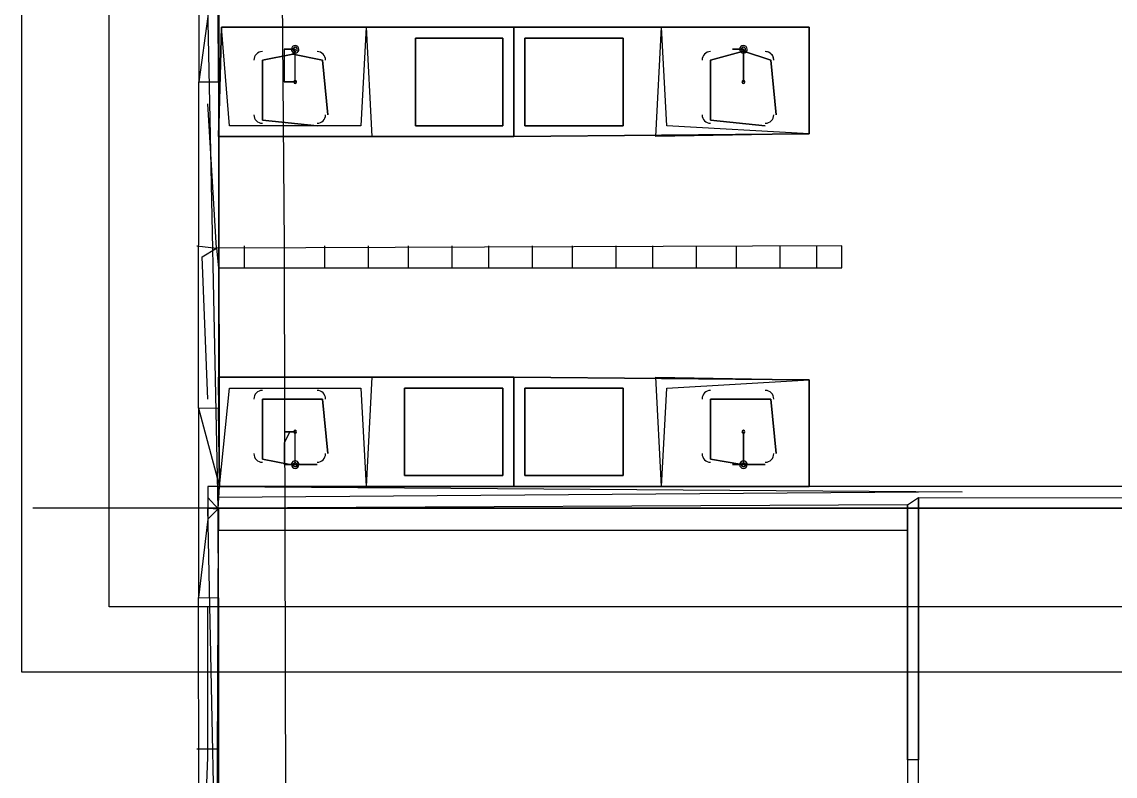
# Model space of a CAD drawing. Header units: metres. Extents: x -641 to 2745, y -1284 to 599.
# Drawn here: x -16 to 84, y -313.5 to -244.5 of the extents above; entities that cross this region are included whole.
import ezdxf

# ---------------------------------------------------------------- set-up
doc = ezdxf.new("R2010")
doc.units = ezdxf.units.M

msp = doc.modelspace()

# ---------------------------------------------------------------- linework, layer by layer
for p, q in [((-16, -304), (-16, -182)), ((-8, -298), (-8, -188)), ((7.5, -203), (8, -265)), ((0.2, -235), (0.2, -250)), ((2, -250), (1.95, -243)), ((1, -244), (0.2, -250)), ((2, -255), (2.25, -245)), ((2.25, -245), (2, -255)), ((2, -255), (2.25, -245)), ((2.25, -245), (29, -245)), ((3, -254), (2.25, -245)), ((2.25, -245), (15.5, -245)), ((2.25, -245), (29, -245)), ((29, -245), (2.25, -245)), ((15.5, -245), (15, -254)), ((29, -245), (15.5, -245)), ((15.5, -245), (16, -255)), ((42.5, -245), (29, -245)), ((29, -245), (29, -255)), ((29, -255), (29, -245)), ((29, -245), (56, -245)), ((29, -245), (56, -245)), ((56, -245), (29, -245)), ((29, -255), (29, -245)), ((29, -245), (29, -255)), ((42, -255), (42.5, -245)), ((43, -254), (42.5, -245)), ((42.5, -245), (56, -245)), ((56, -254.75), (56, -245)), ((56, -245), (56, -254.75)), ((56, -245), (56, -254.75)), ((56, -245), (56, -254.75)), ((20, -254), (20, -246)), ((20, -246), (28, -246)), ((20, -246), (20, -254)), ((28, -246), (20, -246)), ((28, -246), (28, -254)), ((28, -254), (28, -246)), ((30, -254), (30, -246)), ((30, -246), (39, -246)), ((30, -246), (30, -254)), ((39, -246), (30, -246)), ((39, -246), (39, -254)), ((39, -254), (39, -246)), ((8.78, -247.44), (6, -248)), ((6, -248), (8.78, -247.44)), ((6, -248), (6, -253.5)), ((6, -253.5), (6, -248)), ((11.5, -248), (8.78, -247.44)), ((8.78, -247.44), (11.5, -248)), ((12, -253), (11.5, -248)), ((11.5, -248), (12, -253)), ((50, -247.18), (47, -248)), ((47, -248), (50, -247.18)), ((47, -248), (47, -253.5)), ((47, -253.5), (47, -248)), ((52.5, -248), (50, -247.18)), ((50, -247.18), (52.5, -248)), ((53, -253), (52.5, -248)), ((52.5, -248), (53, -253)), ((0.17, -279.83), (0.2, -250)), ((0.2, -250), (2, -250)), ((0.2, -250), (2, -250)), ((2, -250), (2, -279.8)), ((1.8, -265.2), (1, -252)), ((1, -252), (1, -252)), ((15, -254), (3, -254)), ((6, -253.5), (11, -254)), ((11, -254), (6, -253.5)), ((28, -254), (20, -254)), ((20, -254), (28, -254)), ((39, -254), (30, -254)), ((30, -254), (39, -254)), ((56, -254.75), (43, -254)), ((47, -253.5), (52, -254)), ((52, -254), (47, -253.5)), ((16, -255), (2, -255)), ((2, -255), (29, -255)), ((29, -255), (2, -255)), ((29, -255), (56, -254.75)), ((56, -254.75), (29, -255)), ((56, -254.75), (42, -255)), ((0, -265), (1.8, -265.2)), ((59, -265), (1.8, -265.2)), ((4.33, -265), (4.33, -267)), ((4.33, -265), (4.33, -267)), ((4.33, -265), (4.33, -267)), ((8, -265), (8, -267)), ((8, -265), (8, -267)), ((8, -265), (8, -267)), ((11.67, -265), (11.67, -267)), ((11.67, -265), (11.67, -267)), ((11.67, -265), (11.67, -267)), ((15.67, -265), (15.67, -267)), ((15.67, -265), (15.67, -267)), ((15.67, -265), (15.67, -267)), ((19.33, -265), (19.33, -267)), ((19.33, -265), (19.33, -267)), ((19.33, -265), (19.33, -267)), ((23.33, -265), (23.33, -267)), ((23.33, -265), (23.33, -267)), ((23.33, -265), (23.33, -267)), ((26.67, -265), (26.67, -267)), ((26.67, -265), (26.67, -267)), ((26.67, -265), (26.67, -267)), ((30.67, -265), (30.67, -267)), ((30.67, -265), (30.67, -267)), ((30.67, -265), (30.67, -267)), ((34.33, -265), (34.33, -267)), ((34.33, -265), (34.33, -267)), ((34.33, -265), (34.33, -267)), ((38.33, -265), (38.33, -267)), ((38.33, -265), (38.33, -267)), ((38.33, -265), (38.33, -267)), ((41.67, -265), (41.67, -267)), ((41.67, -265), (41.67, -267)), ((41.67, -265), (41.67, -267)), ((45.67, -265), (45.67, -267)), ((45.67, -265), (45.67, -267)), ((45.67, -265), (45.67, -267)), ((49.33, -265), (49.33, -267)), ((49.33, -265), (49.33, -267)), ((49.33, -265), (49.33, -267)), ((53.33, -265), (53.33, -267)), ((53.33, -265), (53.33, -267)), ((53.33, -265), (53.33, -267)), ((56.67, -265), (56.67, -267)), ((56.67, -265), (56.67, -267)), ((56.67, -265), (56.67, -267)), ((59, -267), (59, -265)), ((0.5, -266), (1.8, -265.2)), ((1, -279), (0.5, -266)), ((1.8, -265.2), (2, -267)), ((2, -267), (59, -267)), ((8, -267), (8.14, -335)), ((29, -277), (2, -277)), ((2, -277), (2.08, -287)), ((2.08, -287), (2, -277)), ((2, -277), (16, -277)), ((2.08, -287), (2, -277)), ((2, -277), (29, -277)), ((16, -277), (15.5, -287)), ((29, -287), (29, -277)), ((29, -277), (29, -287)), ((29, -277), (29, -287)), ((56, -277.25), (29, -277)), ((29, -287), (29, -277)), ((29, -277), (56, -277.25)), ((42.5, -287), (42, -277)), ((42, -277), (56, -277.25)), ((2.08, -287), (3, -278)), ((3, -278), (15, -278)), ((15, -278), (15.5, -287)), ((19, -286), (19, -278)), ((19, -278), (28, -278)), ((28, -278), (19, -278)), ((19, -278), (19, -286)), ((28, -278), (28, -286)), ((28, -286), (28, -278)), ((30, -286), (30, -278)), ((30, -278), (39, -278)), ((39, -278), (30, -278)), ((30, -278), (30, -286)), ((39, -278), (39, -286)), ((39, -286), (39, -278)), ((42.5, -287), (43, -278)), ((43, -278), (56, -277.25)), ((56, -277.25), (56, -287)), ((56, -287), (56, -277.25)), ((56, -277.25), (56, -287)), ((56, -277.25), (56, -287)), ((11.5, -279), (6, -279)), ((6, -279), (6, -284.5)), ((6, -284.5), (6, -279)), ((6, -279), (11.5, -279)), ((12, -284), (11.5, -279)), ((11.5, -279), (12, -284)), ((52.5, -279), (47, -279)), ((47, -279), (47, -284.5)), ((47, -279), (52.5, -279)), ((47, -284.5), (47, -279)), ((53, -284), (52.5, -279)), ((52.5, -279), (53, -284)), ((0.17, -279.83), (2, -279.8)), ((0.17, -279.83), (2, -279.8)), ((0.17, -279.83), (2, -279.8)), ((0.17, -279.83), (0.17, -297.17)), ((0.17, -279.83), (2.08, -287)), ((2.08, -287), (2, -279.8)), ((6, -284.5), (8.5, -285)), ((8.5, -285), (6, -284.5)), ((8.5, -285), (11, -285)), ((11, -285), (8.5, -285)), ((47, -284.5), (49.86, -285)), ((49.86, -285), (47, -284.5)), ((49.86, -285), (52, -285)), ((52, -285), (49.86, -285)), ((28, -286), (19, -286)), ((19, -286), (28, -286)), ((39, -286), (30, -286)), ((30, -286), (39, -286)), ((29, -287), (2.08, -287)), ((15.5, -287), (2.08, -287)), ((29, -287), (2.08, -287)), ((2.08, -287), (29, -287)), ((15.5, -287), (29, -287)), ((29, -287), (42.5, -287)), ((56, -287), (29, -287)), ((56, -287), (29, -287)), ((29, -287), (56, -287)), ((56, -287), (42.5, -287)), ((1, -290), (0.17, -297.17)), ((2, -297.2), (1.95, -289.05)), ((112, -298), (-8, -298)), ((0.17, -297.17), (2, -297.2)), ((0.17, -297.17), (2, -297.2)), ((0.17, -297.17), (2, -297.2)), ((0.2, -327), (0.17, -297.17)), ((1, -311.75), (1, -298)), ((2, -297.2), (2, -327)), ((117, -304), (-16, -304)), ((0, -311), (2, -311)), ((0.5, -325), (1, -311.75)), ((1, -311.75), (1, -311.75))]:
    msp.add_line(p, q)
for points in [[(92, -181), (92, -289), (-15, -289)], [(8.78, -247.44), (9, -247), (9, -247), (9, -247), (9, -247), (9, -247), (9, -247), (9, -247), (9, -247), (9, -247), (9, -247), (9, -247), (9, -247), (9, -247), (9, -247), (9, -247), (9, -247), (9, -247), (9, -247), (9, -247), (9, -247), (9, -247), (9, -247), (9, -247), (9, -247), (9, -247), (9, -247), (9, -247), (9, -247), (9, -247), (9, -247), (9, -247), (9, -247), (9, -247), (9, -247), (9, -247), (9, -247), (9, -247), (9, -247), (9, -247), (9, -247), (9, -247), (9, -247), (9, -247), (9, -247), (9, -247), (8, -247), (8, -247), (8, -247), (8, -247), (8, -247), (8, -247), (8, -247), (8, -247), (8, -247), (8, -247), (8, -247), (8, -247), (8, -247), (8, -247), (8, -247), (8, -247), (8, -247), (8, -247), (8, -247), (8, -247), (8, -247), (8, -247), (8, -247), (8, -247), (8, -247), (8, -247), (8, -247), (8, -247), (8, -247), (8, -247), (8, -247), (8, -247), (8, -247), (8, -247)], [(8, -247), (8, -247), (8, -247), (8, -247), (8, -247), (8, -247), (8, -247), (8, -247), (8, -247), (8, -247), (9, -247), (9, -247), (9, -247), (9, -247), (9, -247), (9, -247), (9, -247), (9, -247), (9, -247), (9, -247), (9, -247), (9, -247), (9, -247), (9, -247), (9, -247), (9, -247), (9, -247), (9, -247), (9, -247), (9, -247), (9, -247), (9, -247), (9, -247), (8.78, -247.44)], [(8, -247), (8, -247), (8, -247), (8, -247), (8, -247), (8, -247), (8, -247), (8, -247), (8, -247), (8, -247), (8, -247), (8, -247), (8, -247), (8, -247), (8, -247), (8, -247), (8, -247), (8, -247), (8, -247), (8, -247), (8, -247), (8, -247), (8, -247), (8, -247)], [(8, -247), (8, -247), (8, -247), (8, -247), (8, -247), (8, -247), (8, -247), (8, -247), (8, -247), (8, -247), (8, -247), (8, -247), (8, -247), (8, -247), (8, -248), (8, -248), (8, -248), (8, -248), (8, -248), (8, -248), (8, -248), (8, -248), (8, -248), (8, -248), (8, -248), (8, -248), (8, -248), (8, -249), (8, -249), (8, -249), (8, -249), (8, -249), (8, -249), (8, -249), (8, -249), (8, -249), (8, -249), (8, -250), (8, -250), (8.5, -250)], [(8.5, -250), (9, -250), (9, -249), (9, -249), (9, -249), (9, -249), (9, -249), (9, -249), (9, -249), (9, -249), (9, -249), (9, -249), (9, -248), (9, -248), (9, -248), (9, -248), (9, -248), (9, -248), (9, -248), (9, -248), (9, -248), (9, -248), (9, -248), (9, -248), (9, -248), (9, -247), (9, -247), (9, -247), (9, -247), (9, -247), (9, -247), (9, -247), (9, -247), (9, -247), (9, -247), (9, -247), (9, -247), (9, -247), (9, -247), (8.78, -247.44)], [(8.78, -247.44), (9, -247), (9, -247), (9, -247), (9, -247), (9, -247), (9, -247), (9, -247), (9, -247), (9, -247), (9, -247), (9, -247), (9, -247), (9, -247), (9, -247), (9, -247), (9, -247), (9, -247), (9, -247), (9, -247), (9, -247), (9, -247), (9, -247), (8.78, -247.44)], [(50, -247.18), (50, -247), (50, -247), (50, -247), (50, -247), (50, -247), (50, -247), (50, -247), (50, -247), (50, -247), (50, -247), (50, -247), (50, -247), (50, -247), (50, -247), (50, -247), (50, -247), (50, -247), (50, -247), (50, -247), (50, -247), (50, -247), (50, -247), (50, -247), (50, -247), (50, -247), (50, -247), (50, -247), (50, -247), (50, -247), (50, -247), (50, -247), (50, -247), (50, -247), (50, -247), (50, -247), (50, -247), (50, -247), (50, -247), (50, -247), (50, -247), (50, -247), (50, -247), (50, -247), (50, -247), (50, -247), (50, -247), (50, -247), (50, -247), (50, -247), (50, -247), (50, -247), (50, -247), (50, -247), (50, -247), (50, -247), (50, -247), (50, -247), (50, -247), (50, -247), (50, -247), (50, -247), (49, -247), (49, -247), (49, -247), (49, -247), (49, -247), (49, -247), (49, -247), (49, -247), (49, -247), (49, -247), (49, -247), (49, -247), (49, -247), (49, -247), (49, -247), (49, -247), (49, -247), (49, -247)], [(49, -247), (49, -247), (49, -247), (49, -247), (49, -247), (49, -247), (49, -247), (49, -247), (49, -247), (49, -247), (49, -247), (49, -247), (49, -247), (49, -247), (49, -247), (49, -247), (49, -247), (49, -247), (50, -247), (50, -247), (50, -247), (50, -247), (50, -247), (50, -247.18)], [(50, -247.18), (50, -247), (50, -247), (50, -247), (50, -247), (50, -247), (50, -247), (50, -247.18)], [(50, -247.18), (50, -247), (50, -247.18)], [(50, -247.18), (50, -247), (50, -247), (50, -247), (50, -247), (50, -247), (50, -247), (50, -247), (50, -247.18)], [(50, -247.18), (50, -247), (50, -247), (50, -247), (50, -247), (50, -247), (50, -247.18)], [(50, -247.18), (50, -247), (50, -247), (50, -247), (50, -247.18)], [(50, -247.18), (50, -247), (50, -247), (50, -247.18)], [(50, -247.18), (50, -247), (50, -247), (50, -247), (50, -247), (50, -247), (50, -247), (50, -247), (50, -247), (50, -247), (50, -247), (50, -247), (50, -247), (50, -247), (50, -247), (50, -247), (50, -247), (50, -247), (50, -247), (50, -247), (50, -247), (50, -247), (50, -247), (50, -247.18)], [(50, -250), (50, -250), (50, -249), (50, -249), (50, -249), (50, -249), (50, -249), (50, -249), (50, -249), (50, -249), (50, -249), (50, -249), (50, -248), (50, -248), (50, -248), (50, -248), (50, -248), (50, -248), (50, -248), (50, -248), (50, -248), (50, -248), (50, -248), (50, -248), (50, -248), (50, -247), (50, -247), (50, -247), (50, -247), (50, -247), (50, -247), (50, -247), (50, -247), (50, -247), (50, -247), (50, -247), (50, -247), (50, -247), (50, -247), (50, -247.18)], [(50, -247.18), (50, -247), (50, -247), (50, -247), (50, -247), (50, -247), (50, -247), (50, -247), (50, -247), (50, -247), (50, -247), (50, -247), (50, -247), (50, -247), (50, -248), (50, -248), (50, -248), (50, -248), (50, -248), (50, -248), (50, -248), (50, -248), (50, -248), (50, -248), (50, -248), (50, -248), (50, -248), (50, -249), (50, -249), (50, -249), (50, -249), (50, -249), (50, -249), (50, -249), (50, -249), (50, -249), (50, -249), (50, -250), (50, -250), (50, -250)], [(8.5, -250), (8, -250), (8, -250), (8, -250), (8, -250), (8, -250), (8, -250), (8, -250), (8, -250), (8, -250), (8, -250), (8, -250), (8, -250), (8, -250), (8, -250), (8, -250), (8, -250), (8, -250), (8, -250), (8, -250), (8, -250), (8, -250), (8, -250), (8, -250), (8, -250), (8, -250), (8, -250), (8, -250), (8, -250), (8, -250), (8, -250), (8, -250), (8, -250), (8, -250), (8, -250), (8, -250), (8, -250), (8, -250), (8, -250), (8.5, -250)], [(8.5, -250), (9, -250), (9, -250), (9, -250), (9, -250), (9, -250), (9, -250), (9, -250), (9, -250), (9, -250), (9, -250), (9, -250), (9, -250), (9, -250), (9, -250), (9, -250), (9, -250), (9, -250), (9, -250), (9, -250), (9, -250), (9, -250), (9, -250), (9, -250), (9, -250), (9, -250), (9, -250), (9, -250), (9, -250), (9, -250), (9, -250), (9, -250), (9, -250), (9, -250), (9, -250), (9, -250), (9, -250), (9, -250), (9, -250), (9, -250), (8.5, -250)], [(50, -250), (50, -250), (50, -250), (50, -250), (50, -250), (50, -250), (50, -250), (50, -250), (50, -250), (50, -250), (50, -250), (50, -250), (50, -250), (50, -250), (50, -250), (50, -250), (50, -250), (50, -250), (50, -250), (50, -250), (50, -250), (50, -250), (50, -250), (50, -250), (50, -250), (50, -250), (50, -250), (50, -250), (50, -250), (50, -250), (50, -250), (50, -250), (50, -250), (50, -250), (50, -250), (50, -250), (50, -250), (50, -250), (50, -250), (50, -250)], [(50, -250), (50, -250), (50, -250), (50, -250), (50, -250), (50, -250), (50, -250), (50, -250), (50, -250), (50, -250), (50, -250), (50, -250), (50, -250), (50, -250), (50, -250), (50, -250), (50, -250), (50, -250), (50, -250), (50, -250), (50, -250), (50, -250), (50, -250), (50, -250), (50, -250), (50, -250), (50, -250), (50, -250), (50, -250), (50, -250), (50, -250), (50, -250), (50, -250), (50, -250), (50, -250), (50, -250), (50, -250), (50, -250), (50, -250), (50, -250), (50, -250)], [(8.5, -282), (8, -282), (8, -282), (8, -282), (8, -282), (8, -282), (8, -282), (8, -282), (8, -282), (8, -282), (8, -282), (8, -282), (8, -282), (8, -282), (8, -282), (8, -282), (8, -282), (8, -282), (8, -282), (8, -282), (8, -282), (8, -282), (8, -282), (8, -282), (8, -282), (8, -282), (8, -282), (8, -282), (8, -282), (8, -282), (8, -282), (8, -282), (8, -282), (8, -282), (8, -282), (8, -282), (8, -282), (8, -282), (8, -282), (8, -282), (8.5, -282)], [(8.5, -282), (8, -283), (8, -283), (8, -283), (8, -283), (8, -283), (8, -283), (8, -283), (8, -283), (8, -283), (8, -283), (8, -284), (8, -284), (8, -284), (8, -284), (8, -284), (8, -284), (8, -284), (8, -284), (8, -284), (8, -284), (8, -284), (8, -284), (8, -285), (8, -285), (8, -285), (8, -285), (8, -285), (8, -285), (8, -285), (8, -285), (8, -285), (8, -285), (8, -285), (8, -285), (8, -285), (8, -285), (8, -285), (8, -285), (8.5, -285)], [(8.5, -282), (9, -282), (9, -282), (9, -282), (9, -282), (9, -282), (9, -282), (9, -282), (9, -282), (9, -282), (9, -282), (9, -282), (9, -282), (9, -282), (9, -282), (9, -282), (9, -282), (9, -282), (9, -282), (9, -282), (9, -282), (9, -282), (9, -282), (9, -282), (9, -282), (9, -282), (9, -282), (9, -282), (9, -282), (9, -282), (9, -282), (9, -282), (9, -282), (9, -282), (9, -282), (9, -282), (9, -282), (9, -282), (9, -282), (8.5, -282)], [(8.5, -285), (9, -285), (9, -285), (9, -285), (9, -285), (9, -285), (9, -285), (9, -285), (9, -285), (9, -285), (9, -285), (9, -285), (9, -285), (9, -285), (9, -285), (9, -285), (9, -284), (9, -284), (9, -284), (9, -284), (9, -284), (9, -284), (9, -284), (9, -284), (9, -284), (9, -284), (9, -284), (9, -284), (9, -283), (9, -283), (9, -283), (9, -283), (9, -283), (9, -283), (9, -283), (9, -283), (9, -283), (9, -283), (9, -282), (8.5, -282)], [(49.86, -285), (50, -285), (50, -285), (50, -285), (50, -285), (50, -285), (50, -285), (50, -285), (50, -285), (50, -285), (50, -285), (50, -285), (50, -285), (50, -285), (50, -285), (50, -285), (50, -284), (50, -284), (50, -284), (50, -284), (50, -284), (50, -284), (50, -284), (50, -284), (50, -284), (50, -284), (50, -284), (50, -284), (50, -283), (50, -283), (50, -283), (50, -283), (50, -283), (50, -283), (50, -283), (50, -283), (50, -283), (50, -283), (50, -282), (50, -282)], [(50, -282), (50, -283), (50, -283), (50, -283), (50, -283), (50, -283), (50, -283), (50, -283), (50, -283), (50, -283), (50, -283), (50, -284), (50, -284), (50, -284), (50, -284), (50, -284), (50, -284), (50, -284), (50, -284), (50, -284), (50, -284), (50, -284), (50, -284), (50, -285), (50, -285), (50, -285), (50, -285), (50, -285), (50, -285), (50, -285), (50, -285), (50, -285), (50, -285), (50, -285), (50, -285), (50, -285), (50, -285), (50, -285), (50, -285), (49.86, -285)], [(50, -282), (50, -282), (50, -282), (50, -282), (50, -282), (50, -282), (50, -282), (50, -282), (50, -282), (50, -282), (50, -282), (50, -282), (50, -282), (50, -282), (50, -282), (50, -282), (50, -282), (50, -282), (50, -282), (50, -282), (50, -282), (50, -282), (50, -282), (50, -282), (50, -282), (50, -282), (50, -282), (50, -282), (50, -282), (50, -282), (50, -282), (50, -282), (50, -282), (50, -282), (50, -282), (50, -282), (50, -282), (50, -282), (50, -282), (50, -282), (50, -282)], [(50, -282), (50, -282), (50, -282), (50, -282), (50, -282), (50, -282), (50, -282), (50, -282), (50, -282), (50, -282), (50, -282), (50, -282), (50, -282), (50, -282), (50, -282), (50, -282), (50, -282), (50, -282), (50, -282), (50, -282), (50, -282), (50, -282), (50, -282), (50, -282), (50, -282), (50, -282), (50, -282), (50, -282), (50, -282), (50, -282), (50, -282), (50, -282), (50, -282), (50, -282), (50, -282), (50, -282), (50, -282), (50, -282), (50, -282), (50, -282)], [(8.5, -285), (8, -285), (8, -285), (8, -285), (8, -285), (8, -285), (8, -285), (8, -285), (8, -285), (8, -285), (8, -285), (8, -285), (8, -285), (8, -285), (8, -285), (8, -285), (8, -285), (8, -285), (8, -285), (8, -285), (8, -285), (8, -285), (8, -285), (8, -285), (8, -285), (8, -285), (8, -285), (8, -285), (8, -285), (8, -285), (8, -285), (8, -285), (8, -285), (9, -285), (9, -285), (9, -285), (9, -285), (9, -285), (9, -285), (9, -285), (9, -285), (9, -285), (9, -285), (9, -285), (9, -285), (9, -285), (9, -285), (9, -285), (9, -285), (9, -285), (9, -285), (9, -285), (9, -285), (9, -285), (9, -285), (9, -285), (9, -285), (9, -285), (9, -285), (9, -285), (9, -285), (9, -285), (9, -285), (9, -285), (9, -285), (9, -285), (9, -285), (9, -285), (9, -285), (9, -285), (9, -285), (9, -285), (9, -285), (9, -285), (9, -285), (9, -285), (9, -285), (9, -285), (9, -285), (8.5, -285)], [(8.5, -285), (9, -285), (9, -285), (9, -285), (9, -285), (9, -285), (9, -285), (9, -285), (9, -285), (9, -285), (9, -285), (9, -285), (9, -285), (9, -285), (9, -285), (9, -285), (9, -285), (9, -285), (9, -285), (9, -285), (9, -285), (9, -285), (9, -285), (8, -285), (8, -285), (8, -285), (8, -285), (8, -285), (8, -285), (8, -285), (8, -285), (8, -285), (8, -285), (8.5, -285)], [(8.5, -285), (8, -285), (8, -285), (8, -285), (8, -285), (8, -285), (8, -285), (8, -285), (8, -285), (8, -285), (8, -285), (8, -285), (8, -285), (8, -285), (8, -285), (8, -285), (8, -285), (8, -285), (8, -285), (8, -285), (8, -285), (8, -285), (8, -285), (8.5, -285)], [(8.5, -285), (9, -285), (9, -285), (9, -285), (9, -285), (9, -285), (9, -285), (9, -285), (9, -285), (9, -285), (9, -285), (9, -285), (9, -285), (9, -285), (9, -285), (9, -285), (9, -285), (9, -285), (9, -285), (9, -285), (9, -285), (9, -285), (9, -285), (8.5, -285)], [(49.86, -285), (49, -285), (49, -285), (49, -285), (49, -285), (49, -285), (49, -285), (49, -285), (49, -285), (49, -285), (49, -285), (49, -285), (49, -285), (49, -285), (49, -285), (49, -285), (49, -285), (49, -285), (50, -285), (50, -285), (50, -285), (50, -285), (50, -285), (50, -285), (50, -285), (50, -285), (50, -285), (50, -285), (50, -285), (50, -285), (50, -285), (50, -285), (50, -285), (50, -285), (50, -285), (50, -285), (50, -285), (50, -285), (50, -285), (50, -285), (50, -285), (50, -285), (50, -285), (50, -285), (50, -285), (50, -285), (50, -285), (50, -285), (50, -285), (50, -285), (50, -285), (50, -285), (50, -285), (50, -285), (50, -285), (50, -285), (50, -285), (50, -285), (50, -285), (50, -285), (50, -285), (50, -285), (50, -285), (50, -285), (50, -285), (50, -285), (50, -285), (50, -285), (50, -285), (50, -285), (50, -285), (50, -285), (50, -285), (50, -285), (50, -285), (50, -285), (50, -285), (50, -285), (50, -285), (49.86, -285)], [(49.86, -285), (50, -285), (50, -285), (50, -285), (50, -285), (50, -285), (49, -285), (49, -285), (49, -285), (49, -285), (49, -285), (49, -285), (49, -285), (49, -285), (49, -285), (49, -285), (49, -285), (49, -285), (49, -285), (49, -285), (49, -285), (49, -285), (49, -285), (49.86, -285)], [(49.86, -285), (50, -285), (50, -285), (50, -285), (50, -285), (50, -285), (50, -285), (50, -285), (50, -285), (50, -285), (50, -285), (50, -285), (50, -285), (50, -285), (50, -285), (50, -285), (50, -285), (50, -285), (50, -285), (50, -285), (50, -285), (50, -285), (50, -285), (50, -285), (50, -285), (50, -285), (50, -285), (50, -285), (50, -285), (50, -285), (50, -285), (50, -285), (50, -285), (49.86, -285)], [(49.86, -285), (50, -285), (50, -285), (50, -285), (50, -285), (50, -285), (50, -285), (50, -285), (50, -285), (50, -285), (50, -285), (50, -285), (50, -285), (50, -285), (50, -285), (50, -285), (50, -285), (50, -285), (50, -285), (50, -285), (50, -285), (50, -285), (50, -285), (49.86, -285)], [(65, -288.67), (65, -336)]]:
    msp.add_lwpolyline(points)
for points in [[(2, -197.7), (91, -198), (91, -287), (2.08, -287)], [(1.95, -289.05), (1, -243), (93, -243), (93.68, -288.96)], [(2.08, -287), (1, -287), (1, -289), (1.95, -289.05)], [(2.08, -287), (1, -287), (1, -289), (1.95, -289.05)], [(70, -287.5), (2, -288), (2, -287), (70, -287.5)], [(1.95, -289.05), (1, -288), (1, -288), (1.95, -289.05)], [(1.95, -289.05), (1, -288), (1, -288), (1.95, -289.05)], [(1.95, -289.05), (1, -288), (1, -289), (1.95, -289.05)], [(65, -288.67), (66, -288), (66, -312), (65, -312)], [(462, -334.83), (92, -335), (92, -333), (66, -333), (66, -288), (461.76, -288.06)], [(1.95, -289.05), (1, -289), (1, -290), (1.95, -289.05)], [(1.95, -289.05), (1, -289), (1, -290), (1.95, -289.05)], [(1.95, -289.05), (1, -289), (1, -290), (1.95, -289.05)], [(1.95, -289.05), (1, -289), (1, -290), (1.95, -289.05)], [(1.95, -289.05), (1, -289), (1, -290), (1.95, -289.05)], [(1.96, -334.96), (1, -289), (93, -289), (93.5, -335)], [(65, -288.67), (2, -289), (2, -291), (65, -291)], [(2, -291), (65, -291), (65, -333), (1.8, -333)]]:
    msp.add_lwpolyline(points, close=True)
for centre, radius, start, end in [((9, -247), 0.345, 0, 180), ((9, -247), 0.345, 180, 250.1029), ((9, -247), 0.195, 0, 180), ((9, -247), 0.195, 180, 225), ((9, -247), 0.18, 0, 180), ((9, -247), 0.18, 180, 225), ((9, -247), 0.345, 289.8971, 0), ((9, -247), 0.18, 315, 0), ((9, -247), 0.195, 315, 0), ((50, -247), 0.345, 0, 180), ((50, -247), 0.345, 180, 250.1029), ((50, -247), 0.195, 0, 180), ((50, -247), 0.195, 180, 225), ((50, -247), 0.18, 0, 180), ((50, -247), 0.18, 180, 225), ((50, -247), 0.345, 289.8971, 0), ((50, -247), 0.18, 315, 0), ((50, -247), 0.195, 315, 0), ((6, -248), 0.78, 90, 180), ((6, -248), 0.78, 90, 180), ((9, -247), 0.345, 252, 266.7627), ((9, -247), 0.195, 240.4263, 299.5737), ((9, -247), 0.345, 273.2373, 288), ((11, -248), 0.78, 0, 90), ((11, -248), 0.78, 0, 90), ((47, -248), 0.78, 90, 180), ((47, -248), 0.78, 90, 180), ((50, -247), 0.345, 252, 266.7627), ((50, -247), 0.195, 240.4263, 299.5737), ((50, -247), 0.345, 273.2373, 288), ((52, -248), 0.78, 60, 90), ((52, -248), 0.78, 0, 90), ((52, -248), 0.78, 45, 60), ((52, -248), 0.78, 30, 45), ((52, -248), 0.78, 15, 30), ((52, -248), 0.78, 0, 15), ((9, -250), 0.135, 90, 270), ((9, -250), 0.135, 90, 270), ((9, -250), 0.12, 90, 270), ((9, -250), 0.135, 270, 90), ((9, -250), 0.135, 270, 90), ((9, -250), 0.12, 270, 90), ((50, -250), 0.135, 90, 270), ((50, -250), 0.135, 90, 270), ((50, -250), 0.12, 90, 270), ((50, -250), 0.135, 270, 90), ((50, -250), 0.135, 270, 90), ((50, -250), 0.12, 270, 90), ((6, -253), 0.78, 180, 270), ((6, -253), 0.78, 180, 270), ((11, -253), 0.78, 270, 0), ((11, -253), 0.78, 270, 0), ((47, -253), 0.78, 180, 270), ((47, -253), 0.78, 180, 270), ((52, -253), 0.78, 270, 0), ((52, -253), 0.78, 315, 0), ((52, -253), 0.78, 270, 315), ((6, -279), 0.78, 90, 180), ((6, -279), 0.78, 90, 180), ((11, -279), 0.78, 0, 90), ((11, -279), 0.78, 0, 90), ((47, -279), 0.78, 90, 180), ((47, -279), 0.78, 90, 180), ((52, -279), 0.78, 0, 90), ((52, -279), 0.78, 0, 90), ((9, -282), 0.135, 90, 270), ((9, -282), 0.135, 90, 270), ((9, -282), 0.12, 90, 270), ((9, -282), 0.135, 270, 90), ((9, -282), 0.135, 270, 90), ((9, -282), 0.12, 270, 90), ((50, -282), 0.135, 90, 270), ((50, -282), 0.135, 90, 270), ((50, -282), 0.12, 90, 270), ((50, -282), 0.135, 270, 90), ((50, -282), 0.135, 270, 90), ((50, -282), 0.12, 270, 90), ((6, -284), 0.78, 180, 270), ((6, -284), 0.78, 180, 270), ((11, -284), 0.78, 270, 0), ((11, -284), 0.78, 270, 0), ((47, -284), 0.78, 180, 270), ((47, -284), 0.78, 180, 270), ((52, -284), 0.78, 270, 0), ((52, -284), 0.78, 270, 0), ((9, -285), 0.345, 109.8971, 180), ((9, -285), 0.345, 180, 0), ((9, -285), 0.195, 180, 0), ((9, -285), 0.195, 135, 180), ((9, -285), 0.18, 135, 180), ((9, -285), 0.18, 180, 0), ((9, -285), 0.345, 93.2373, 108), ((9, -285), 0.195, 60.4263, 119.5737), ((9, -285), 0.345, 72, 86.7627), ((9, -285), 0.345, 0, 70.1029), ((9, -285), 0.18, 0, 45), ((9, -285), 0.195, 0, 45), ((50, -285), 0.345, 109.8971, 180), ((50, -285), 0.345, 180, 0), ((50, -285), 0.195, 180, 0), ((50, -285), 0.195, 135, 180), ((50, -285), 0.18, 135, 180), ((50, -285), 0.18, 180, 0), ((50, -285), 0.345, 93.2373, 108), ((50, -285), 0.195, 60.4263, 119.5737), ((50, -285), 0.345, 72, 86.7627), ((50, -285), 0.345, 0, 70.1029), ((50, -285), 0.18, 0, 45), ((50, -285), 0.195, 0, 45)]:
    msp.add_arc(centre, radius, start, end)

doc.saveas('drawing.dxf')
